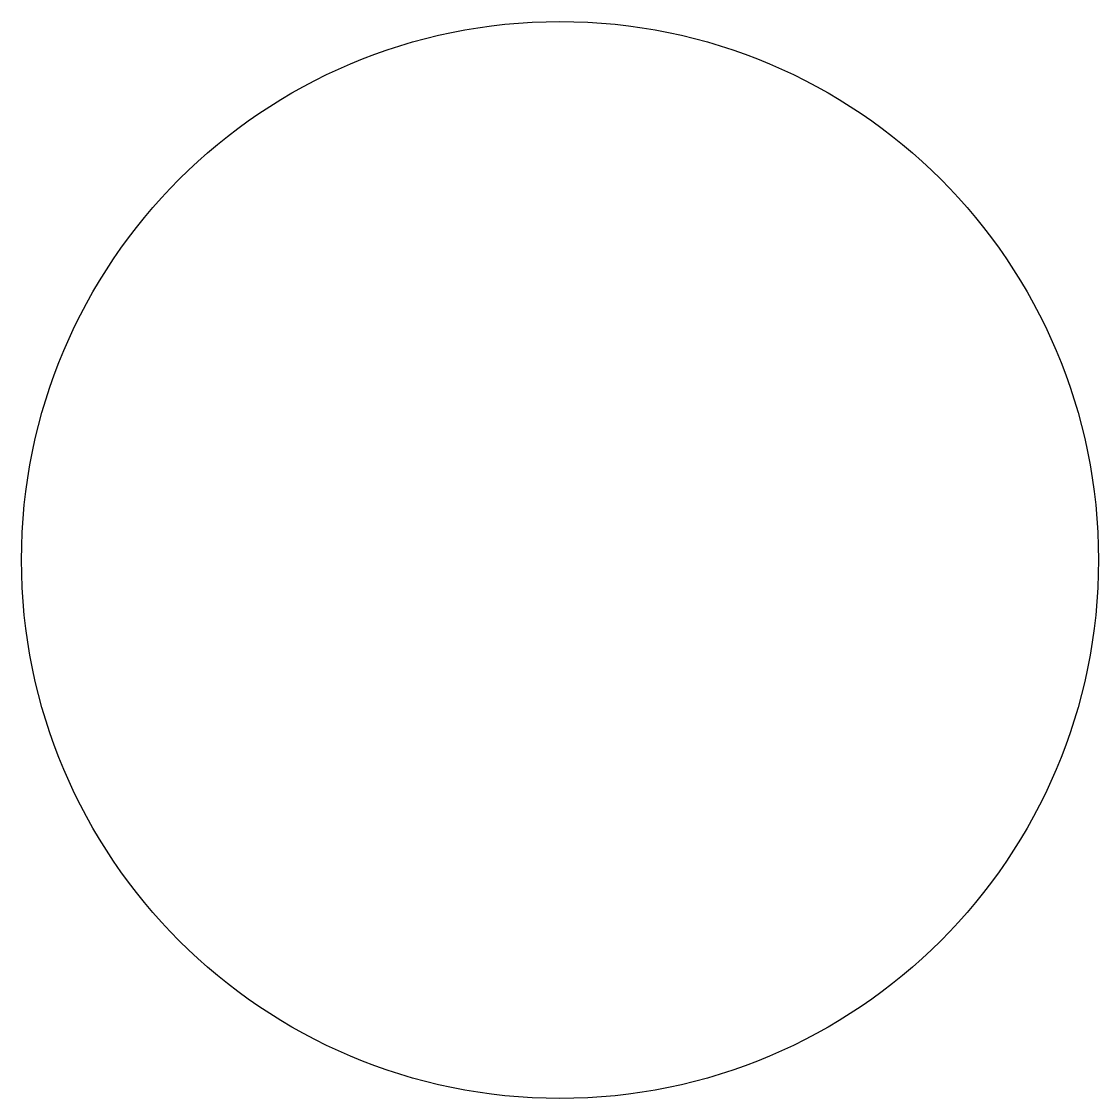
# Model space of a CAD drawing. Extents: x -10 to 10, y -10 to 10.
import ezdxf

# ---------------------------------------------------------------- set-up
doc = ezdxf.new("R2010")
doc.units = 0

msp = doc.modelspace()

# ---------------------------------------------------------------- linework, layer by layer
msp.add_circle((0, 0), 10)

doc.saveas('drawing.dxf')
